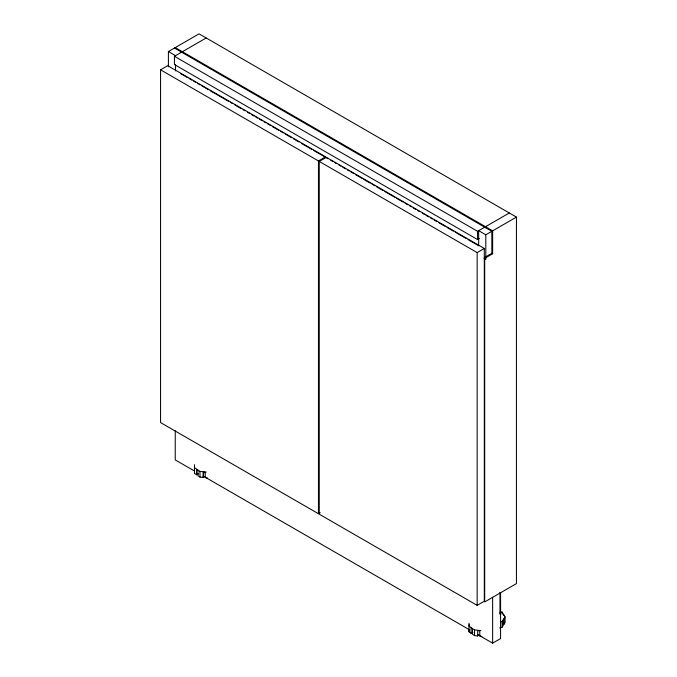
<?xml version="1.0" encoding="UTF-8"?>
<svg xmlns="http://www.w3.org/2000/svg" width="677" height="677" viewBox="0 0 677 677"><rect width="100%" height="100%" fill="white"/><g stroke="black" fill="none" stroke-linecap="round" stroke-linejoin="round"><path stroke-width="1.02" d="M198.454 473.858L196.558 474.78L196.558 469.516L197.921 470.447L197.921 475.711L199.986 477.124L203.134 477.437L203.769 472.174M472.995 632.369L471.107 633.283L471.107 628.028L472.47 628.958L472.47 634.222L474.526 635.635L477.674 635.948L478.106 634.544M499.618 627.994L502.173 627.139L502.173 621.444L505.076 616.823L502.148 612.211L500.311 611.602M502.173 627.139L503.265 625.404L503.265 620.149L503.984 618.998L503.984 624.262L502.241 623.898M503.984 624.262L505.076 622.527L505.076 616.823M168.404 66.769L168.404 51.545L199.046 33.85L516.441 217.097L516.441 583.591L484.698 601.921L484.698 259.79L485.798 259.156L485.798 234.792L516.441 217.097M479.375 238.499L477.556 239.548L174.446 64.543L174.446 56.301L206.189 37.971M160.559 69.816L167.701 65.686L325.603 156.852L318.461 160.974L160.559 69.816L160.559 422.566L318.461 513.733L320.246 512.701M319.256 161.439L326.399 157.309L484.3 248.476L484.3 601.235L477.158 605.356L319.256 514.19L319.256 161.439L477.158 252.597L484.3 248.476M174.446 56.301L477.556 231.297L509.299 212.976M491.841 253.325L484.698 257.446L484.698 258.326L492.636 253.748L492.636 230.84L175.241 47.593M477.996 634.704L492.636 643.15L500.574 638.572L500.574 592.756M500.337 622.061L502.173 621.444M500.058 612.507L500.574 612.448L499.973 614.208L499.973 592.367M194.494 464.718L194.502 467.663L199.986 471.42L206.265 472.055M207.314 477.86L205.216 477.649L205.216 472.394L203.134 472.182L203.134 477.437M469.043 623.229L469.051 626.174L474.526 629.932L480.814 630.566M481.863 636.372L479.765 636.16L479.765 630.896L477.674 630.685L477.674 635.948M174.446 48.05L491.841 231.297L491.841 254.205M168.404 51.545L175.538 55.666M485.798 234.792L478.656 230.662L478.656 245.895M180.852 73.776L187.25 77.466M189.078 78.524L191.828 80.114M193.656 81.164L195.484 82.222M197.312 83.279L200.053 84.862M201.89 85.92L208.288 89.618M210.115 90.676L228.411 101.237M230.239 102.286L232.076 103.344M234.817 104.927L241.215 108.625M243.051 109.682L244.879 110.74M247.621 112.323L249.449 113.381M251.277 114.438L254.027 116.021M255.855 117.079L257.683 118.136M259.511 119.186L262.253 120.777M264.089 121.826L265.917 122.884M267.745 123.942L270.487 125.524M272.315 126.582L278.721 130.28M280.549 131.338L283.291 132.92M285.127 133.978L291.525 137.668M293.353 138.726L298.845 141.899M301.587 143.482L311.648 149.287M313.476 150.345L328.117 158.799M330.858 160.381L332.686 161.439M334.514 162.488L336.342 163.546M339.092 165.129L340.92 166.187M342.748 167.244L345.49 168.827M347.318 169.885L349.154 170.942M350.982 172L353.724 173.583M355.552 174.641L361.958 178.339M363.786 179.388L370.192 183.086M372.02 184.144L374.762 185.726M376.59 186.784L382.996 190.482M384.824 191.54L394.886 197.345M396.714 198.403L403.12 202.101M404.948 203.151L407.689 204.742M409.517 205.791L411.345 206.849M413.182 207.907L415.923 209.489M417.751 210.547L419.579 211.605M422.33 213.187L424.157 214.245M425.985 215.303L428.727 216.885M430.555 217.943L432.383 219.001M434.219 220.05L436.961 221.641M438.789 222.691L445.195 226.389M447.023 227.447L453.421 231.145M455.257 232.203L466.233 238.532M468.061 239.59L478.123 245.404M484.013 258.123L485.798 259.156M194.451 470.997L175.241 459.903L175.241 430.75M203.599 476.278L469.77 629.948M469.043 630.025L469.051 631.869L471.107 633.283M194.502 471.522L194.502 473.367L196.558 474.78M503.248 614.386L503.976 615.528M502.148 612.211L502.148 614.107M492.636 597.334L492.636 643.15M477.556 231.297L477.556 239.548M477.158 252.597L477.158 605.356M474.526 629.932L474.526 635.635M469.043 624.769L469.051 631.869M318.461 160.974L318.461 513.733M199.986 471.42L199.986 477.124M194.502 466.258L194.502 473.367M175.538 64.806L175.538 70.899"/></g></svg>
